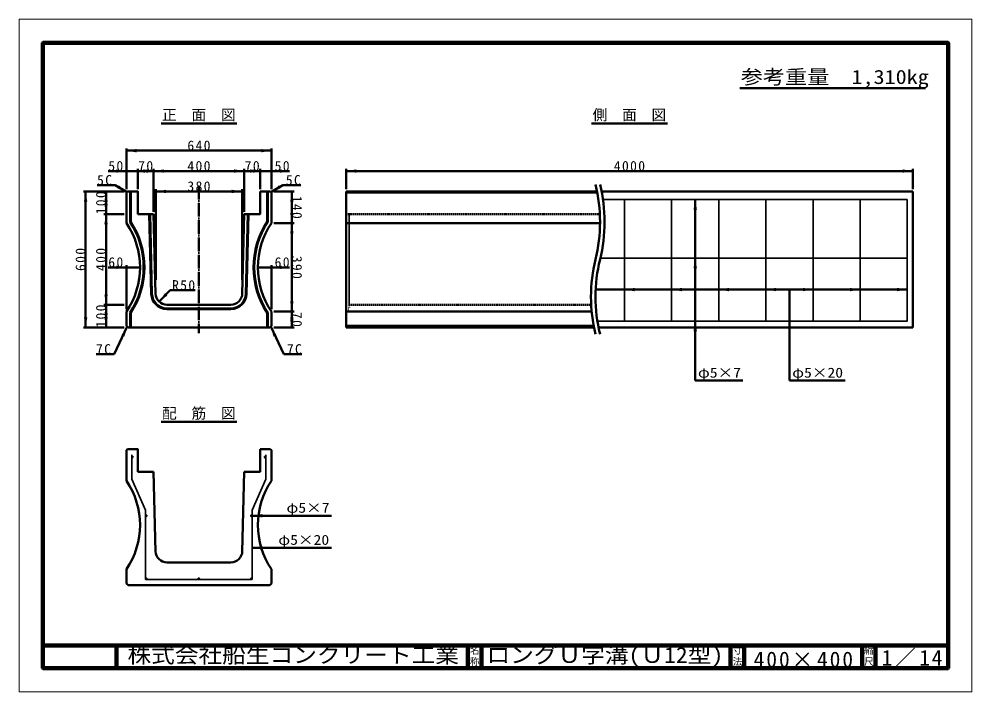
# Model space of a CAD drawing. Units: millimetres, scale not verified. Extents: x -2102 to 2102, y -1485 to 1485.
import ezdxf
from ezdxf.enums import TextEntityAlignment as Align

# ---------------------------------------------------------------- set-up
doc = ezdxf.new("R2010")
doc.units = ezdxf.units.MM
doc.header["$LTSCALE"] = 5
doc.linetypes.add('DOTTED', pattern=[1.75, 0.25, -1.5])
doc.linetypes.add('LONG_DASHED_DOTTED', pattern=[15.25, 12, -1.5, 0.25, -1.5])
doc.layers.add('0-0_V-nasSTD', color=7, linetype='Continuous', lineweight=50)
doc.layers.add('0-1_0', color=7, linetype='Continuous', lineweight=50)
doc.styles.add('ＭＳ ゴシック', font='')
doc.styles.get('ＭＳ ゴシック').set_extended_font_data('MS Gothic')

msp = doc.modelspace()

# ---------------------------------------------------------------- linework, layer by layer
at = {"layer": '0-0_V-nasSTD', "lineweight": 100}
for p, q in [((-1997.5, 1380), (-1997.5, -1380)), ((-1997.5, -1280), (1997.5, -1280)), ((-1672.5, -1280), (-1672.5, -1380)), ((-122.5, -1280), (-122.5, -1380)), ((-62.5, -1280), (-62.5, -1380)), ((1037.5, -1280), (1037.5, -1380)), ((1097.5, -1280), (1097.5, -1380)), ((1617.5, -1280), (1617.5, -1380)), ((1677.5, -1280), (1677.5, -1380)), ((-1997.5, -1380), (1997.5, -1380))]:
    msp.add_line(p, q, dxfattribs=at)
at = {"layer": '0-0_V-nasSTD'}
for p, q in [((-1628.654, 914.105), (-1628.654, 734.105)), ((-988.654, 904.105), (-1628.654, 904.105)), ((-988.654, 914.105), (-988.654, 734.105)), ((-1628.654, 814.105), (-1708.654, 814.105)), ((-1578.654, 814.105), (-1628.654, 814.105)), ((-1578.654, 824.105), (-1578.654, 734.105)), ((-1508.654, 814.105), (-1578.654, 814.105)), ((-1508.654, 824.105), (-1508.654, 634.105)), ((-1108.654, 814.105), (-1508.654, 814.105)), ((-1108.654, 824.105), (-1108.654, 634.105)), ((-1038.654, 814.105), (-1108.654, 814.105)), ((-1038.654, 824.105), (-1038.654, 734.105)), ((-658.654, 824.105), (-658.654, 734.105)), ((1841.346, 814.105), (-658.654, 814.105)), ((1841.346, 824.105), (1841.346, 734.105)), ((-1638.654, 724.105), (-1818.654, 724.105)), ((-1808.654, 724.105), (-1808.654, 124.105)), ((-1758.116, 751.605), (-1678.116, 751.605)), ((-1718.654, 724.105), (-1718.654, 624.105)), ((-1626.154, 721.605), (-1678.116, 751.605)), ((-1628.654, 719.105), (-1623.654, 724.105)), ((-1628.654, 719.105), (-1628.654, 584.105)), ((-1612.654, 724.105), (-1612.654, 588.967)), ((-1609.654, 724.105), (-1609.654, 589.866)), ((-1498.655, 734.105), (-1498.655, 334.105)), ((-1498.655, 724.105), (-1118.655, 724.105)), ((-1118.655, 734.105), (-1118.655, 334.105)), ((-993.654, 724.105), (-1038.654, 724.105)), ((-1007.654, 589.866), (-1007.654, 724.105)), ((-1004.654, 588.967), (-1004.654, 724.105)), ((-993.654, 724.105), (-988.654, 719.105)), ((-991.154, 721.605), (-939.193, 751.605)), ((-988.654, 584.105), (-988.654, 719.105)), ((-888.654, 724.105), (-978.654, 724.105)), ((-859.193, 751.605), (-939.193, 751.605)), ((-898.654, 724.105), (-898.654, 584.105)), ((-658.654, 724.105), (-658.654, 124.105)), ((448.023, 724.105), (-658.654, 724.105)), ((449, 719.105), (-658.654, 719.105)), ((468.023, 724.105), (1841.346, 724.105)), ((1841.346, 124.105), (1841.346, 724.105)), ((881.346, 689.105), (881.346, -110.895)), ((-1638.654, 624.105), (-1728.654, 624.105)), ((-1718.654, 624.105), (-1718.654, 224.105)), ((-1508.654, 624.105), (-1578.654, 624.105)), ((-1527.66, 624.105), (-1518.867, 272.38)), ((-1524.659, 624.105), (-1515.868, 272.455)), ((-1508.654, 624.105), (-1499.873, 272.855)), ((-1108.654, 624.105), (-1117.436, 272.855)), ((-1092.649, 624.105), (-1101.441, 272.455)), ((-1089.648, 624.105), (-1098.441, 272.38)), ((-888.654, 584.105), (-978.654, 584.105)), ((-898.654, 584.105), (-898.654, 194.105)), ((461.328, 584.105), (-658.654, 584.105)), ((-1628.654, 389.105), (-1708.654, 389.105)), ((-1628.654, 399.105), (-1628.654, 204.105)), ((-1568.654, 389.105), (-1628.654, 389.105)), ((-1048.654, 389.105), (-988.654, 389.105)), ((-988.654, 399.105), (-988.654, 204.105)), ((-988.654, 389.105), (-908.654, 389.105)), ((-1484.799, 238.31), (-1435.302, 287.808)), ((-1435.302, 287.808), (-1325.302, 287.808)), ((1817.346, 291.018), (442.083, 291.018)), ((1297.346, 291.018), (1297.346, -110.895)), ((-1638.654, 224.105), (-1728.654, 224.105)), ((-1718.654, 224.105), (-1718.654, 124.105)), ((-1449.889, 224.105), (-1167.42, 224.105)), ((-1628.654, 194.105), (-1628.654, 131.105)), ((-1612.654, 189.242), (-1612.654, 124.105)), ((-1609.654, 188.344), (-1609.654, 124.105)), ((-1449.889, 208.105), (-1167.42, 208.105)), ((-1449.889, 205.105), (-1167.42, 205.105)), ((-1007.654, 124.105), (-1007.654, 188.344)), ((-1004.654, 124.105), (-1004.654, 189.242)), ((-988.654, 131.105), (-988.654, 194.105)), ((-888.654, 194.105), (-978.654, 194.105)), ((-898.654, 194.105), (-898.654, 124.105)), ((424.411, 194.105), (-658.654, 194.105)), ((-1682.723, 5.397), (-1625.154, 127.605)), ((-1628.654, 131.105), (-1621.654, 124.105)), ((-995.654, 124.105), (-988.654, 131.105)), ((-934.586, 5.397), (-992.154, 127.605)), ((433.311, 131.105), (-658.654, 131.105)), ((-1638.654, 124.105), (-1818.654, 124.105)), ((-1621.654, 124.105), (-995.654, 124.105)), ((-888.654, 124.105), (-978.654, 124.105)), ((434.669, 124.105), (-658.654, 124.105)), ((1841.346, 124.105), (454.669, 124.105)), ((-1762.723, 5.397), (-1682.723, 5.397)), ((-854.586, 5.397), (-934.586, 5.397)), ((881.346, -110.895), (1091.346, -110.895)), ((1297.346, -110.895), (1543.346, -110.895)), ((-1628.654, -418.131), (-1623.654, -413.131)), ((-1628.654, -418.131), (-1628.654, -553.131)), ((-993.654, -413.131), (-1038.654, -413.131)), ((-993.654, -413.131), (-988.654, -418.131)), ((-988.654, -553.131), (-988.654, -418.131)), ((-1508.654, -513.131), (-1578.654, -513.131)), ((-1508.654, -513.131), (-1499.873, -864.38)), ((-1108.654, -513.131), (-1117.436, -864.38)), ((-1074.4, -707.304), (-724.4, -707.304)), ((-1074.4, -848.889), (-724.4, -848.889)), ((-1449.889, -913.131), (-1167.42, -913.131)), ((-1628.654, -943.131), (-1628.654, -1006.131)), ((-988.654, -1006.131), (-988.654, -943.131)), ((-1628.654, -1006.131), (-1621.654, -1013.131)), ((-995.654, -1013.131), (-988.654, -1006.131)), ((-1621.654, -1013.131), (-995.654, -1013.131))]:
    msp.add_line(p, q, dxfattribs=at)
at = {"layer": '0-0_V-nasSTD', "linetype": 'LONG_DASHED_DOTTED'}
msp.add_line((-1308.654, 749.105), (-1308.654, 99.105), dxfattribs=at)
at = {"layer": '0-0_V-nasSTD', "lineweight": 35}
for p, q in [((474.068, 689.105), (1817.346, 689.105)), ((569.346, 689.105), (569.346, 152.105)), ((777.346, 689.105), (777.346, 152.105)), ((985.346, 689.105), (985.346, 152.105)), ((1193.346, 689.105), (1193.346, 152.105)), ((1401.346, 689.105), (1401.346, 152.105)), ((1609.346, 689.105), (1609.346, 152.105)), ((1817.346, 429.932), (463.727, 429.932)), ((-1605.146, -546.131), (-1605.146, -438.131)), ((-1013.654, -546.131), (-1013.654, -438.131)), ((-1605.146, -546.131), (-1544.4, -683.131)), ((-1013.654, -546.131), (-1074.4, -683.131)), ((-1544.4, -988.131), (-1544.4, -683.131)), ((-1074.4, -988.131), (-1074.4, -683.131)), ((-1544.4, -988.131), (-1074.4, -988.131))]:
    msp.add_line(p, q, dxfattribs=at)
at = {"layer": '0-0_V-nasSTD', "linetype": 'DOTTED'}
for p, q in [((460.458, 624.105), (-658.654, 624.105)), ((-646.154, 624.105), (-646.154, 205.105)), ((422.233, 224.105), (-658.654, 224.105)), ((-658.654, 205.105), (-646.154, 205.105))]:
    msp.add_line(p, q, dxfattribs=at)
at = {"layer": '0-0_V-nasSTD', "lineweight": 18}
for points in [[(-2102.5, -1485), (-2102.5, 1485), (2102.5, 1485), (2102.5, -1485)], [(-2002.5, -1385), (-2002.5, 1385), (2002.5, 1385), (2002.5, -1385)]]:
    msp.add_lwpolyline(points, close=True, dxfattribs=at)
at = {"layer": '0-0_V-nasSTD', "lineweight": 100}
msp.add_lwpolyline([(1997.5, -1380), (1997.5, 1380), (-1997.5, 1380)], dxfattribs=at)
at = {"layer": '0-0_V-nasSTD'}
for points in [[(-1038.654, 814.105), (-988.654, 814.105), (-908.654, 814.105)], [(-1623.654, 724.105), (-1578.654, 724.105), (-1578.654, 624.105)], [(-1038.654, 724.105), (-1038.654, 624.105), (-1108.654, 624.105)], [(-1623.654, -413.131), (-1578.654, -413.131), (-1578.654, -513.131)], [(-1038.654, -413.131), (-1038.654, -513.131), (-1108.654, -513.131)]]:
    msp.add_lwpolyline(points, dxfattribs=at)
at = {"layer": '0-0_V-nasSTD', "lineweight": 35}
msp.add_lwpolyline([(1817.346, 689.105), (1817.346, 152.105), (449.044, 152.105)], dxfattribs=at)
for centre in [(-1602.146, -448.131), (-1016.654, -448.131), (-1541.4, -707.304), (-1077.4, -707.304), (-1541.4, -985.131), (-1309.4, -985.131), (-1077.4, -985.131)]:
    msp.add_circle(centre, 3, dxfattribs=at)
at = {"layer": '0-0_V-nasSTD'}
for centre, radius, start, end in [((-229.279, 589.105), 690.625, 346.17755, 13.82245), ((-209.279, 589.105), 690.625, 346.17755, 13.82245), ((-1915.529, 389.105), 362.875, 326.57981, 33.42019), ((-1915.529, 389.105), 365.875, 326.72111, 33.27889), ((-701.779, 389.105), 365.875, 146.72111, 213.27889), ((-701.779, 389.105), 362.875, 146.57981, 213.42019), ((-1915.529, 389.105), 346.875, 325.79454, 34.20546), ((-701.779, 389.105), 346.875, 145.79454, 214.20546), ((1111.971, 259.105), 690.625, 166.17755, 193.82245), ((1131.971, 259.105), 690.625, 166.17755, 193.82245), ((-1449.889, 274.105), 69, 181.4321, 270), ((-1449.889, 274.105), 66, 181.4321, 270), ((-1449.889, 274.105), 50, 181.4321, 270), ((-1167.42, 274.105), 50, 270, 358.5679), ((-1167.42, 274.105), 66, 270, 358.5679), ((-1167.42, 274.105), 69, 270, 358.5679), ((-1915.529, -748.131), 346.875, 325.79454, 34.20546), ((-701.779, -748.131), 346.875, 145.79454, 214.20546), ((-1449.889, -863.131), 50, 181.4321, 270), ((-1167.42, -863.131), 50, 270, 358.5679)]:
    msp.add_arc(centre, radius, start, end, dxfattribs=at)
for points in [[(-1628.654, 904.105), (-1583.654, 896.605), (-1583.654, 911.605)], [(-1033.654, 896.605), (-1033.654, 911.605), (-988.654, 904.105)], [(-1673.654, 806.605), (-1673.654, 821.605), (-1628.654, 814.105)], [(-1578.654, 814.105), (-1533.654, 806.605), (-1533.654, 821.605)], [(-1553.654, 806.605), (-1553.654, 821.605), (-1508.654, 814.105)], [(-1508.654, 814.105), (-1463.654, 806.605), (-1463.654, 821.605)], [(-1153.654, 806.605), (-1153.654, 821.605), (-1108.654, 814.105)], [(-1108.654, 814.105), (-1063.654, 806.605), (-1063.654, 821.605)], [(-1083.654, 806.605), (-1083.654, 821.605), (-1038.654, 814.105)], [(-988.654, 814.105), (-943.654, 806.605), (-943.654, 821.605)], [(-658.654, 814.105), (-613.654, 806.605), (-613.654, 821.605)], [(1796.346, 806.605), (1796.346, 821.605), (1841.346, 814.105)], [(-1816.154, 679.105), (-1808.654, 724.105), (-1801.154, 679.105)], [(-1726.154, 679.105), (-1718.654, 724.105), (-1711.154, 679.105)], [(-1668.875, 737.61), (-1661.375, 750.6), (-1626.154, 721.605)], [(-1498.655, 724.105), (-1453.655, 716.605), (-1453.655, 731.605)], [(-1163.655, 716.605), (-1163.655, 731.605), (-1118.655, 724.105)], [(-991.154, 721.605), (-955.933, 750.6), (-948.433, 737.61)], [(-906.154, 679.105), (-898.654, 724.105), (-891.154, 679.105)], [(873.846, 644.105), (881.346, 689.105), (888.846, 644.105)], [(-1726.154, 669.105), (-1718.654, 624.105), (-1711.154, 669.105)], [(-1726.154, 579.105), (-1718.654, 624.105), (-1711.154, 579.105)], [(-906.154, 629.105), (-898.654, 584.105), (-891.154, 629.105)], [(-906.154, 539.105), (-898.654, 584.105), (-891.154, 539.105)], [(873.846, 384.932), (881.346, 429.932), (888.846, 384.932)], [(-1673.654, 381.605), (-1673.654, 396.605), (-1628.654, 389.105)], [(-988.654, 389.105), (-943.654, 381.605), (-943.654, 396.605)], [(569.346, 291.018), (614.346, 283.518), (614.346, 298.518)], [(777.346, 291.018), (822.346, 283.518), (822.346, 298.518)], [(985.346, 291.018), (1030.346, 283.518), (1030.346, 298.518)], [(1193.346, 291.018), (1238.346, 283.518), (1238.346, 298.518)], [(1356.346, 283.518), (1356.346, 298.518), (1401.346, 291.018)], [(1564.346, 283.518), (1564.346, 298.518), (1609.346, 291.018)], [(1772.346, 283.518), (1772.346, 298.518), (1817.346, 291.018)], [(-1726.154, 269.105), (-1718.654, 224.105), (-1711.154, 269.105)], [(-1484.799, 238.31), (-1458.283, 275.433), (-1447.676, 264.827)], [(-1726.154, 179.105), (-1718.654, 224.105), (-1711.154, 179.105)], [(-906.154, 239.105), (-898.654, 194.105), (-891.154, 239.105)], [(-1816.154, 169.105), (-1808.654, 124.105), (-1801.154, 169.105)], [(-1726.154, 169.105), (-1718.654, 124.105), (-1711.154, 169.105)], [(-906.154, 149.105), (-898.654, 194.105), (-891.154, 149.105)], [(-906.154, 169.105), (-898.654, 124.105), (-891.154, 169.105)], [(-1651.116, 90.092), (-1637.546, 83.699), (-1625.154, 127.605)], [(-992.154, 127.605), (-979.762, 83.699), (-966.192, 90.092)], [(873.846, 107.105), (881.346, 152.105), (888.846, 107.105)], [(-1605.146, -448.131), (-1604.608, -449.845), (-1604.213, -445.956)], [(-1604.608, -449.845), (-1604.213, -445.956), (-1601.994, -445.135)], [(-1604.608, -449.845), (-1601.994, -445.135), (-1599.87, -446.177)], [(-1604.608, -449.845), (-1599.87, -446.177), (-1599.161, -448.434)], [(-1604.608, -449.845), (-1600.31, -450.503), (-1599.161, -448.434)], [(-1604.608, -449.845), (-1602.6, -451.096), (-1600.31, -450.503)], [(-1019.639, -448.434), (-1018.931, -446.177), (-1014.192, -449.845)], [(-1019.639, -448.434), (-1018.491, -450.503), (-1014.192, -449.845)], [(-1018.931, -446.177), (-1016.806, -445.135), (-1014.192, -449.845)], [(-1018.491, -450.503), (-1016.2, -451.096), (-1014.192, -449.845)], [(-1016.806, -445.135), (-1014.587, -445.956), (-1014.192, -449.845)], [(-1014.587, -445.956), (-1014.192, -449.845), (-1013.654, -448.131)], [(-1544.4, -707.304), (-1543.862, -705.59), (-1543.467, -709.478)], [(-1543.862, -705.59), (-1541.854, -704.339), (-1539.564, -704.932)], [(-1543.862, -705.59), (-1539.564, -704.932), (-1538.416, -707)], [(-1543.862, -705.59), (-1543.467, -709.478), (-1541.248, -710.3)], [(-1543.862, -705.59), (-1541.248, -710.3), (-1539.124, -709.258)], [(-1543.862, -705.59), (-1539.124, -709.258), (-1538.416, -707)], [(-1080.385, -707.607), (-1079.676, -705.35), (-1074.938, -709.018)], [(-1080.385, -707.607), (-1079.236, -709.676), (-1074.938, -709.018)], [(-1079.676, -705.35), (-1077.552, -704.308), (-1074.938, -709.018)], [(-1079.236, -709.676), (-1076.946, -710.269), (-1074.938, -709.018)], [(-1077.552, -704.308), (-1075.333, -705.13), (-1074.938, -709.018)], [(-1075.333, -705.13), (-1074.938, -709.018), (-1074.4, -707.304)], [(-1074.4, -707.304), (-1029.4, -714.804), (-1029.4, -699.804)], [(-1074.4, -848.889), (-1029.4, -856.389), (-1029.4, -841.389)], [(-1544.4, -985.131), (-1544.094, -983.81), (-1539.686, -987.593)], [(-1544.4, -985.131), (-1544.339, -985.735), (-1539.686, -987.593)], [(-1544.339, -985.735), (-1544.157, -986.314), (-1539.686, -987.593)], [(-1544.157, -986.314), (-1543.862, -986.845), (-1539.686, -987.593)], [(-1544.094, -983.81), (-1542.856, -982.508), (-1539.686, -987.593)], [(-1543.862, -986.845), (-1543.467, -987.305), (-1539.686, -987.593)], [(-1543.467, -987.305), (-1542.987, -987.677), (-1539.686, -987.593)], [(-1542.987, -987.677), (-1542.442, -987.944), (-1539.686, -987.593)], [(-1542.856, -982.508), (-1541.097, -982.146), (-1539.686, -987.593)], [(-1542.442, -987.944), (-1541.854, -988.096), (-1539.686, -987.593)], [(-1541.854, -988.096), (-1541.4, -988.131), (-1539.686, -987.593)], [(-1541.097, -982.146), (-1539.686, -987.593), (-1539.446, -982.855)], [(-1539.686, -987.593), (-1539.446, -982.855), (-1538.496, -984.379)], [(-1539.686, -987.593), (-1538.587, -986.173), (-1538.496, -984.379)], [(-1312.366, -985.585), (-1311.772, -983.295), (-1311.114, -987.593)], [(-1311.772, -983.295), (-1311.114, -987.593), (-1309.704, -982.146)], [(-1311.114, -987.593), (-1309.704, -982.146), (-1307.446, -982.855)], [(-1311.114, -987.593), (-1307.446, -982.855), (-1306.404, -984.979)], [(-1311.114, -987.593), (-1307.226, -987.198), (-1306.404, -984.979)], [(-1311.114, -987.593), (-1309.4, -988.131), (-1307.226, -987.198)], [(-1080.385, -984.827), (-1079.676, -983.177), (-1076.796, -988.069)], [(-1080.385, -984.827), (-1080.023, -986.587), (-1076.796, -988.069)], [(-1080.023, -986.587), (-1078.721, -987.824), (-1076.796, -988.069)], [(-1079.676, -983.177), (-1078.152, -982.227), (-1076.796, -988.069)], [(-1078.721, -987.824), (-1077.4, -988.131), (-1076.796, -988.069)], [(-1078.152, -982.227), (-1076.796, -988.069), (-1076.358, -982.318)], [(-1076.796, -988.069), (-1076.358, -982.318), (-1074.938, -983.417)], [(-1076.796, -988.069), (-1074.938, -983.417), (-1074.4, -985.131)], [(-1076.796, -988.069), (-1074.435, -985.585), (-1074.4, -985.131)], [(-1076.796, -988.069), (-1074.587, -986.173), (-1074.435, -985.585)], [(-1076.796, -988.069), (-1074.854, -986.718), (-1074.587, -986.173)], [(-1076.796, -988.069), (-1075.226, -987.198), (-1074.854, -986.718)], [(-1076.796, -988.069), (-1075.686, -987.593), (-1075.226, -987.198)], [(-1076.796, -988.069), (-1076.217, -987.888), (-1075.686, -987.593)]]:
    msp.add_solid(points, dxfattribs=at)
at = {"layer": '0-1_0'}
for p, q in [((1078.036, 1179.753), (1898.036, 1179.753)), ((-1475.654, 1024.105), (-1141.654, 1024.105)), ((424.346, 1024.105), (758.346, 1024.105)), ((-1475.654, -293.131), (-1141.654, -293.131))]:
    msp.add_line(p, q, dxfattribs=at)

# ---------------------------------------------------------------- texts
at = {"layer": '0-0_V-nasSTD', "style": 'ＭＳ ゴシック'}
for s, height, width, p in [('参考重量\u30001,310kg', 62.32, 1.15, (1082.036, 1179.753)), ('φ5×7', 43.99, 1.15, (893.346, -110.895)), ('φ5×20', 43.99, 1.15, (1309.346, -110.895)), ('φ5×7', 43.99, 1.15, (-922.4, -707.304)), ('φ5×20', 43.99, 1.15, (-958.4, -848.889)), ('株式会社船生コンクリート工業', 69.65, 1.1, (-1624.25, -1377.5)), ('ロングＵ字溝(Ｕ12型)', 69.65, 1.1, (-39.75, -1377.5))]:
    msp.add_text(s, height=height, dxfattribs=dict(at, width=width)).set_placement(p, align=Align.BOTTOM_LEFT)
for s, height, p in [('正\u3000面\u3000図', 47.65, (-1471.658, 1024.105)), ('側\u3000面\u3000図', 47.65, (428.342, 1024.105)), ('配\u3000筋\u3000図', 47.65, (-1471.658, -293.131)), ('名', 30.79, (-113.518, -1326.001)), ('寸', 30.79, (1046.482, -1326.001)), ('縮', 30.79, (1626.482, -1326.001)), ('称', 30.79, (-113.524, -1375.99)), ('法', 30.79, (1046.476, -1375.99)), ('尺', 30.79, (1626.476, -1375.99))]:
    msp.add_text(s, height=height, dxfattribs=at).set_placement(p, align=Align.BOTTOM_LEFT)
at = {"layer": '0-0_V-nasSTD', "attachment_point": 7, "style": 'ＭＳ ゴシック'}
for s, insert, char_height in [('\\T1.2;640', (-1359.641, 904.105), 43.99), ('\\T1.2;50', (-1708.654, 814.105), 43.99), ('\\T1.2;70', (-1576.654, 814.105), 43.99), ('\\T1.2;400', (-1359.641, 814.105), 43.99), ('\\T1.2;70', (-1106.654, 814.105), 43.99), ('\\T1.2;50', (-974.654, 814.105), 43.99), ('\\T1.2;4000', (522.24, 814.105), 43.99), ('\\T1.2;5C', (-1758.116, 751.605), 43.99), ('\\T1.2;380', (-1359.641, 724.105), 43.99), ('\\T1.2;5C', (-925.193, 751.605), 43.99), ('\\T1.2;60', (-1708.654, 389.105), 43.99), ('\\T1.2;60', (-974.654, 389.105), 43.99), ('\\T1.2;R50', (-1427.302, 287.808), 43.99), ('\\T1.2;7C', (-1762.723, 5.397), 43.99), ('\\T1.2;7C', (-920.586, 5.397), 43.99), ('\\T1.16;1／14', (1704.533, -1377.418), 69.65), ('\\T1.18;400×400', (1139.081, -1377.492), 69.65)]:
    msp.add_mtext(s, dxfattribs=dict(at, insert=insert, char_height=char_height))
at = {"layer": '0-0_V-nasSTD', "char_height": 43.99, "attachment_point": 7, "style": 'ＭＳ ゴシック'}
for s, insert, rotation in [('\\T1.2;100', (-1718.654, 623.092), 90), ('\\T1.2;140', (-898.654, 705.092), 270), ('\\T1.2;600', (-1808.654, 373.092), 90), ('\\T1.2;400', (-1718.654, 373.092), 90), ('\\T1.2;390', (-898.654, 440.092), 270), ('\\T1.2;100', (-1718.654, 123.092), 90), ('\\T1.2;70', (-898.654, 192.118), 270)]:
    msp.add_mtext(s, dxfattribs=dict(at, insert=insert, rotation=rotation))

doc.saveas('drawing.dxf')
